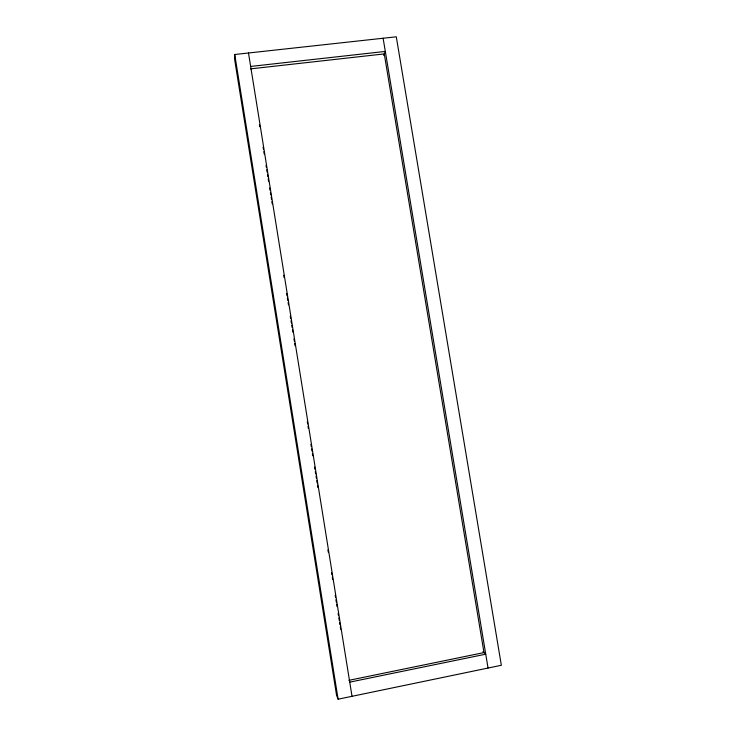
<?xml version="1.0" encoding="UTF-8"?>
<svg xmlns="http://www.w3.org/2000/svg" width="736" height="736" viewBox="0 0 736 736"><rect width="100%" height="100%" fill="white"/><g stroke="black" fill="none" stroke-linecap="round" stroke-linejoin="round"><path stroke-width="1.1" d="M234.729 54.501L234.646 59.506L336.582 695.354L338.109 699.2L501.354 665.28L396.29 36.8L234.729 54.501L338.109 699.2M383.649 55.375L385.314 51.419L250.663 66.442M349.738 682.143L485.742 654.184L482.945 651.664M348.892 680.331L483.984 652.593L384.266 53.912L250.507 68.88M383.116 38.244L488.051 668.04M248.492 52.992L352.02 696.311M259.449 124.467L259.817 126.73M263.102 147.154L263.47 149.426M263.838 151.69L264.196 153.962M266.027 165.306L266.386 167.569M266.754 169.841L267.122 172.114M267.481 174.377L267.849 176.649M268.217 178.912L268.576 181.185M269.67 187.993L270.038 190.265M270.406 192.528L270.765 194.801M271.133 197.064L271.501 199.336M271.869 201.609L272.228 203.872M283.728 275.347L284.096 277.61M286.654 293.489L287.012 295.762M287.38 298.034L287.748 300.297M288.107 302.57L288.475 304.833M290.297 316.186L290.665 318.449M291.033 320.721L291.392 322.984M291.76 325.257L292.128 327.529M292.486 329.792L292.854 332.065M293.949 338.873L294.317 341.136M294.685 343.408L295.044 345.672M307.28 421.682L307.639 423.954M308.007 426.218L308.375 428.49M310.923 444.369L311.291 446.642M311.659 448.905L312.018 451.177M312.386 453.45L312.754 455.713M314.576 467.056L314.944 469.329M315.312 471.592L315.67 473.864M316.038 476.137L316.406 478.4M316.765 480.672L317.133 482.945M317.501 485.208L317.86 487.48M327.897 549.875L328.265 552.138M331.55 572.562L331.918 574.825M332.286 577.098L332.644 579.37M335.202 595.249L335.57 597.512M335.929 599.785L336.297 602.057M336.665 604.32L337.033 606.593M338.128 613.401L338.486 615.664M338.854 617.936L339.222 620.209M339.581 622.472L339.949 624.744M340.317 627.008L340.676 629.28"/></g></svg>
